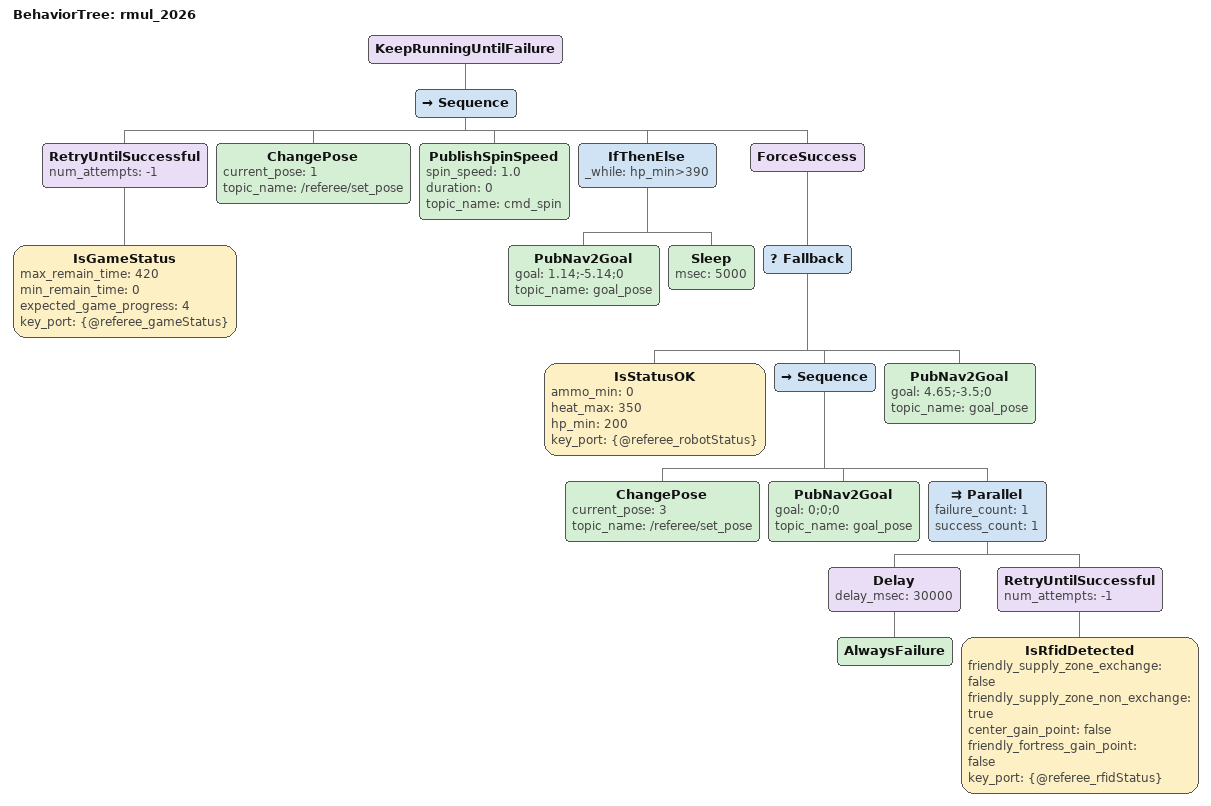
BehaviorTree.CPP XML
<?xml version="1.0" encoding="UTF-8"?>
<root BTCPP_format="4">
  <BehaviorTree ID="rmul_2026">
    <KeepRunningUntilFailure>
      <Sequence>
        <RetryUntilSuccessful num_attempts="-1">
          <IsGameStatus max_remain_time="420"
                        min_remain_time="0"
                        expected_game_progress="4"
                        key_port="{@referee_gameStatus}"/>
        </RetryUntilSuccessful>
        <ChangePose current_pose="1"
                    topic_name="/referee/set_pose"/>
        <PublishSpinSpeed spin_speed="1.0"
                          duration="0"
                          topic_name="cmd_spin"/>
        <IfThenElse _while="hp_min&gt;390">
          <PubNav2Goal goal="1.14;-5.14;0"
                       topic_name="goal_pose"/>
          <Sleep msec="5000"/>
        </IfThenElse>
        <ForceSuccess>
          <Fallback>
            <IsStatusOK ammo_min="0"
                        heat_max="350"
                        hp_min="200"
                        key_port="{@referee_robotStatus}"/>
            <Sequence>
              <ChangePose current_pose="3"
                          topic_name="/referee/set_pose"/>
              <PubNav2Goal goal="0;0;0"
                           topic_name="goal_pose"/>
              <Parallel failure_count="1"
                        success_count="1">
                <Delay delay_msec="30000">
                  <AlwaysFailure/>
                </Delay>
                <RetryUntilSuccessful num_attempts="-1">
                  <IsRfidDetected friendly_supply_zone_exchange="false"
                                  friendly_supply_zone_non_exchange="true"
                                  center_gain_point="false"
                                  friendly_fortress_gain_point="false"
                                  key_port="{@referee_rfidStatus}"/>
                </RetryUntilSuccessful>
              </Parallel>
            </Sequence>
            <PubNav2Goal goal="4.65;-3.5;0"
                         topic_name="goal_pose"/>
          </Fallback>
        </ForceSuccess>
      </Sequence>
    </KeepRunningUntilFailure>
  </BehaviorTree>

</root>
